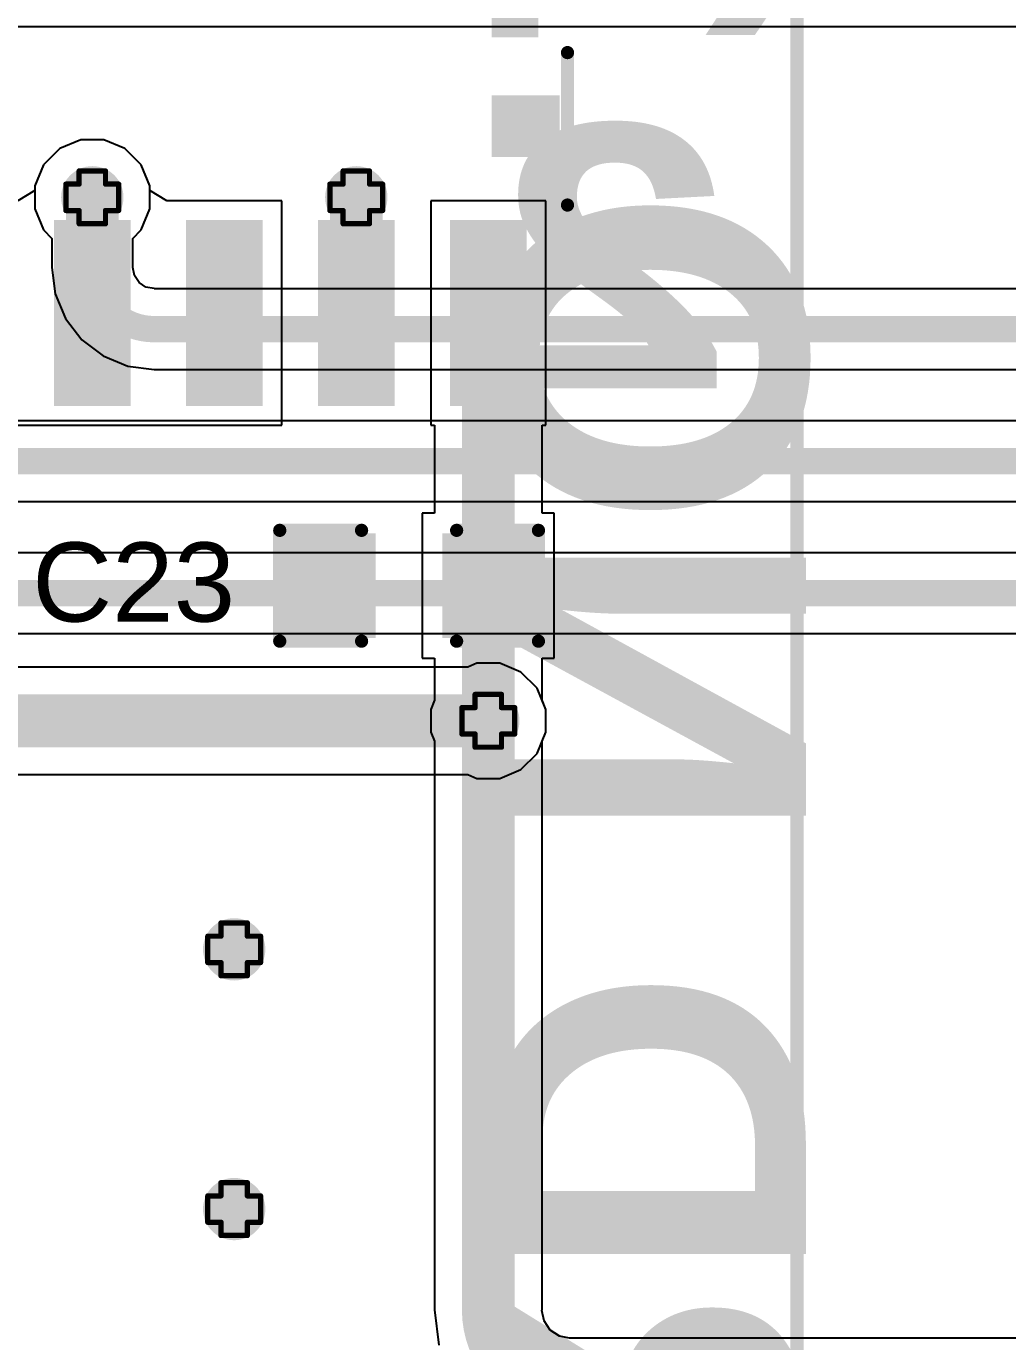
# Model space of a CAD drawing. Header units: inches. Extents: x -0.1 to 10.2, y 0 to 6.5.
# Drawn here: x 0.9449 to 1.3166, y 2.3316 to 2.8301 of the extents above; entities that cross this region are included whole.
import ezdxf

# ---------------------------------------------------------------- set-up
doc = ezdxf.new("R2010")
doc.units = ezdxf.units.IN
doc.header["$MEASUREMENT"] = 0
for name, color, linetype in [('Bottom Layer', 5, 'Continuous'), ('Bottom Overlay', 54, 'Continuous'), ('Drill Drawing', 1, 'Continuous'), ('Top Layer', 1, 'Continuous'), ('Top Overlay', 2, 'Continuous'), ('Top Paste', 8, 'Continuous'), ('Top Solder', 216, 'Continuous'), ('Via Holes', 16, 'Continuous')]:
    doc.layers.add(name, color=color, linetype=linetype)
doc.styles.add('Arial', font='', dxfattribs={"height": 0.2})
doc.styles.add('Arial Black_Bold', font='', dxfattribs={"height": 0.2})
doc.styles.add('Arial_Bold', font='', dxfattribs={"height": 0.2})
doc.styles.get('Arial').set_extended_font_data('Arial')
doc.styles.get('Arial Black_Bold').set_extended_font_data('Arial Black', bold=True)
doc.styles.get('Arial_Bold').set_extended_font_data('Arial', bold=True)

# ---------------------------------------------------------------- blocks, each defined once
blk = doc.blocks.new('SOIC_16_300____14')
at = {"layer": 'Top Layer'}
for points in [[(-0.22441, 0.18681), (-0.15945, 0.18681), (-0.15945, 0.16319), (-0.22441, 0.16319)], [(0.15945, 0.18681), (0.22441, 0.18681), (0.22441, 0.16319), (0.15945, 0.16319)], [(-0.22441, 0.13681), (-0.15945, 0.13681), (-0.15945, 0.11319), (-0.22441, 0.11319)], [(0.15945, 0.13681), (0.22441, 0.13681), (0.22441, 0.11319), (0.15945, 0.11319)], [(-0.22441, 0.08681), (-0.15945, 0.08681), (-0.15945, 0.06319), (-0.22441, 0.06319)], [(0.15945, 0.08681), (0.22441, 0.08681), (0.22441, 0.06319), (0.15945, 0.06319)], [(-0.22441, 0.03681), (-0.15945, 0.03681), (-0.15945, 0.01319), (-0.22441, 0.01319)], [(0.15945, 0.03681), (0.22441, 0.03681), (0.22441, 0.01319), (0.15945, 0.01319)], [(-0.22441, -0.01319), (-0.15945, -0.01319), (-0.15945, -0.03681), (-0.22441, -0.03681)], [(0.15945, -0.01319), (0.22441, -0.01319), (0.22441, -0.03681), (0.15945, -0.03681)], [(-0.22441, -0.06319), (-0.15945, -0.06319), (-0.15945, -0.08681), (-0.22441, -0.08681)], [(0.15945, -0.06319), (0.22441, -0.06319), (0.22441, -0.08681), (0.15945, -0.08681)], [(-0.22441, -0.11319), (-0.15945, -0.11319), (-0.15945, -0.13681), (-0.22441, -0.13681)], [(0.15945, -0.11319), (0.22441, -0.11319), (0.22441, -0.13681), (0.15945, -0.13681)], [(-0.22441, -0.16319), (-0.15945, -0.16319), (-0.15945, -0.18681), (-0.22441, -0.18681)], [(0.15945, -0.16319), (0.22441, -0.16319), (0.22441, -0.18681), (0.15945, -0.18681)]]:
    blk.add_hatch(color=1, dxfattribs=at).paths.add_polyline_path(points)
at = {"layer": 'Top Overlay'}
blk.add_hatch(color=2, dxfattribs=at).paths.add_polyline_path([(-0.156, 0.16201), (-0.142, 0.16201), (-0.142, 0.18801), (-0.156, 0.18801)])
at = {"layer": 'Top Paste'}
for points in [[(-0.22441, 0.18681), (-0.15945, 0.18681), (-0.15945, 0.16319), (-0.22441, 0.16319)], [(0.15945, 0.18681), (0.22441, 0.18681), (0.22441, 0.16319), (0.15945, 0.16319)], [(-0.22441, 0.13681), (-0.15945, 0.13681), (-0.15945, 0.11319), (-0.22441, 0.11319)], [(0.15945, 0.13681), (0.22441, 0.13681), (0.22441, 0.11319), (0.15945, 0.11319)], [(-0.22441, 0.08681), (-0.15945, 0.08681), (-0.15945, 0.06319), (-0.22441, 0.06319)], [(0.15945, 0.08681), (0.22441, 0.08681), (0.22441, 0.06319), (0.15945, 0.06319)], [(-0.22441, 0.03681), (-0.15945, 0.03681), (-0.15945, 0.01319), (-0.22441, 0.01319)], [(0.15945, 0.03681), (0.22441, 0.03681), (0.22441, 0.01319), (0.15945, 0.01319)], [(-0.22441, -0.01319), (-0.15945, -0.01319), (-0.15945, -0.03681), (-0.22441, -0.03681)], [(0.15945, -0.01319), (0.22441, -0.01319), (0.22441, -0.03681), (0.15945, -0.03681)], [(-0.22441, -0.06319), (-0.15945, -0.06319), (-0.15945, -0.08681), (-0.22441, -0.08681)], [(0.15945, -0.06319), (0.22441, -0.06319), (0.22441, -0.08681), (0.15945, -0.08681)], [(-0.22441, -0.11319), (-0.15945, -0.11319), (-0.15945, -0.13681), (-0.22441, -0.13681)], [(0.15945, -0.11319), (0.22441, -0.11319), (0.22441, -0.13681), (0.15945, -0.13681)], [(-0.22441, -0.16319), (-0.15945, -0.16319), (-0.15945, -0.18681), (-0.22441, -0.18681)], [(0.15945, -0.16319), (0.22441, -0.16319), (0.22441, -0.18681), (0.15945, -0.18681)]]:
    blk.add_hatch(color=8, dxfattribs=at).paths.add_polyline_path(points)
at = {"layer": 'Top Solder'}
for points in [[(-0.22717, 0.18957), (-0.15669, 0.18957), (-0.15669, 0.16043), (-0.22717, 0.16043)], [(0.15669, 0.18957), (0.22717, 0.18957), (0.22717, 0.16043), (0.15669, 0.16043)], [(-0.22717, 0.13957), (-0.15669, 0.13957), (-0.15669, 0.11043), (-0.22717, 0.11043)], [(0.15669, 0.13957), (0.22717, 0.13957), (0.22717, 0.11043), (0.15669, 0.11043)], [(-0.22717, 0.08957), (-0.15669, 0.08957), (-0.15669, 0.06043), (-0.22717, 0.06043)], [(0.15669, 0.08957), (0.22717, 0.08957), (0.22717, 0.06043), (0.15669, 0.06043)], [(-0.22717, 0.03957), (-0.15669, 0.03957), (-0.15669, 0.01043), (-0.22717, 0.01043)], [(0.15669, 0.03957), (0.22717, 0.03957), (0.22717, 0.01043), (0.15669, 0.01043)], [(-0.22717, -0.01043), (-0.15669, -0.01043), (-0.15669, -0.03957), (-0.22717, -0.03957)], [(0.15669, -0.01043), (0.22717, -0.01043), (0.22717, -0.03957), (0.15669, -0.03957)], [(-0.22717, -0.06043), (-0.15669, -0.06043), (-0.15669, -0.08957), (-0.22717, -0.08957)], [(0.15669, -0.06043), (0.22717, -0.06043), (0.22717, -0.08957), (0.15669, -0.08957)], [(-0.22717, -0.11043), (-0.15669, -0.11043), (-0.15669, -0.13957), (-0.22717, -0.13957)], [(0.15669, -0.11043), (0.22717, -0.11043), (0.22717, -0.13957), (0.15669, -0.13957)], [(-0.22717, -0.16043), (-0.15669, -0.16043), (-0.15669, -0.18957), (-0.22717, -0.18957)], [(0.15669, -0.16043), (0.22717, -0.16043), (0.22717, -0.18957), (0.15669, -0.18957)]]:
    blk.add_hatch(color=216, dxfattribs=at).paths.add_polyline_path(points)
at = {"layer": 'Top Overlay'}
for points in [[(-0.2363, 0.171, 0.00787, 0.00787, 0), (-0.2363, 0.181, 0.00787, 0.00787, 0)], [(-0.2313, 0.176, 0.00787, 0.00787, 0), (-0.2363, 0.181, 0.00787, 0.00787, 0)], [(-0.2363, 0.171, 0.00787, 0.00787, 0), (-0.2313, 0.176, 0.00787, 0.00787, 0)]]:
    blk.add_lwpolyline(points, format="xyseb", dxfattribs=at)
for points in [[(-0.23827, 0.181, 0.00394, 0.00394, 1), (-0.23433, 0.181, 0.00394, 0.00394, 1)], [(-0.23827, 0.181, 0.00394, 0.00394, 1), (-0.23433, 0.181, 0.00394, 0.00394, 1)], [(-0.23327, 0.176, 0.00394, 0.00394, 1), (-0.22933, 0.176, 0.00394, 0.00394, 1)], [(-0.23327, 0.176, 0.00394, 0.00394, 1), (-0.22933, 0.176, 0.00394, 0.00394, 1)], [(-0.23827, 0.171, 0.00394, 0.00394, 1), (-0.23433, 0.171, 0.00394, 0.00394, 1)], [(-0.23827, 0.171, 0.00394, 0.00394, 1), (-0.23433, 0.171, 0.00394, 0.00394, 1)]]:
    blk.add_lwpolyline(points, format="xyseb", close=True, dxfattribs=at)
blk = doc.blocks.new('X9555WV_2_12_6TV01_B_56')
at = {"layer": 'Bottom Overlay'}
blk.add_lwpolyline([(0.755, -0.188, 0.005, 0.005, 0), (-0.755, -0.188, 0.005, 0.005, 0)], format="xyseb", dxfattribs=at)
blk = doc.blocks.new('C___0603_77')
at = {"layer": 'Top Layer'}
for points in [[(-0.015, 0.0175), (-0.015, -0.0175), (-0.045, -0.0175), (-0.045, 0.0175)], [(0.045, 0.0175), (0.045, -0.0175), (0.015, -0.0175), (0.015, 0.0175)]]:
    blk.add_hatch(color=1, dxfattribs=at).paths.add_polyline_path(points)
at = {"layer": 'Top Paste'}
for points in [[(-0.015, 0.0175), (-0.015, -0.0175), (-0.045, -0.0175), (-0.045, 0.0175)], [(0.045, 0.0175), (0.045, -0.0175), (0.015, -0.0175), (0.015, 0.0175)]]:
    blk.add_hatch(color=8, dxfattribs=at).paths.add_polyline_path(points)
at = {"layer": 'Top Solder'}
for points in [[(-0.01264, 0.01986), (-0.01264, -0.01986), (-0.04736, -0.01986), (-0.04736, 0.01986)], [(0.04736, 0.01986), (0.04736, -0.01986), (0.01264, -0.01986), (0.01264, 0.01986)]]:
    blk.add_hatch(color=216, dxfattribs=at).paths.add_polyline_path(points)
at = {"layer": 'Top Overlay'}
for points in [[(-0.049, -0.021, 0.005, 0.005, 0), (-0.049, 0.021, 0.005, 0.005, 0)], [(-0.049, 0.021, 0.005, 0.005, 0), (-0.018, 0.021, 0.005, 0.005, 0)], [(0.018, 0.021, 0.005, 0.005, 0), (0.049, 0.021, 0.005, 0.005, 0)], [(0.049, -0.021, 0.005, 0.005, 0), (0.049, 0.021, 0.005, 0.005, 0)], [(-0.049, -0.021, 0.005, 0.005, 0), (-0.018, -0.021, 0.005, 0.005, 0)], [(0.018, -0.021, 0.005, 0.005, 0), (0.049, -0.021, 0.005, 0.005, 0)]]:
    blk.add_lwpolyline(points, format="xyseb", dxfattribs=at)
for points in [[(-0.05025, 0.021, 0.0025, 0.0025, 1), (-0.04775, 0.021, 0.0025, 0.0025, 1)], [(-0.05025, 0.021, 0.0025, 0.0025, 1), (-0.04775, 0.021, 0.0025, 0.0025, 1)], [(-0.01925, 0.021, 0.0025, 0.0025, 1), (-0.01675, 0.021, 0.0025, 0.0025, 1)], [(0.01675, 0.021, 0.0025, 0.0025, 1), (0.01925, 0.021, 0.0025, 0.0025, 1)], [(0.04775, 0.021, 0.0025, 0.0025, 1), (0.05025, 0.021, 0.0025, 0.0025, 1)], [(0.04775, 0.021, 0.0025, 0.0025, 1), (0.05025, 0.021, 0.0025, 0.0025, 1)], [(-0.05025, -0.021, 0.0025, 0.0025, 1), (-0.04775, -0.021, 0.0025, 0.0025, 1)], [(-0.05025, -0.021, 0.0025, 0.0025, 1), (-0.04775, -0.021, 0.0025, 0.0025, 1)], [(-0.01925, -0.021, 0.0025, 0.0025, 1), (-0.01675, -0.021, 0.0025, 0.0025, 1)], [(0.01675, -0.021, 0.0025, 0.0025, 1), (0.01925, -0.021, 0.0025, 0.0025, 1)], [(0.04775, -0.021, 0.0025, 0.0025, 1), (0.05025, -0.021, 0.0025, 0.0025, 1)], [(0.04775, -0.021, 0.0025, 0.0025, 1), (0.05025, -0.021, 0.0025, 0.0025, 1)]]:
    blk.add_lwpolyline(points, format="xyseb", close=True, dxfattribs=at)

msp = doc.modelspace()

# ---------------------------------------------------------------- hatches: boundary and pattern name
at = {"layer": 'Bottom Layer'}
h = msp.add_hatch(color=5, dxfattribs=at)
edge = h.paths.add_edge_path()
edge.add_arc((0.96988, 2.76532), 0.01181, 0, 360)
h = msp.add_hatch(color=5, dxfattribs=at)
edge = h.paths.add_edge_path()
edge.add_arc((1.06988, 2.76532), 0.01181, 0, 360)
h = msp.add_hatch(color=5, dxfattribs=at)
edge = h.paths.add_edge_path()
edge.add_arc((1.11988, 2.56693), 0.01181, 0, 360)
h = msp.add_hatch(color=5, dxfattribs=at)
edge = h.paths.add_edge_path()
edge.add_arc((1.02362, 2.48032), 0.01181, 0, 360)
h = msp.add_hatch(color=5, dxfattribs=at)
edge = h.paths.add_edge_path()
edge.add_arc((1.02362, 2.38189), 0.01181, 0, 360)
at = {"layer": 'Top Layer'}
h = msp.add_hatch(color=1, dxfattribs=at)
edge = h.paths.add_edge_path()
edge.add_arc((0.96988, 2.76532), 0.01181, 0, 360)
h = msp.add_hatch(color=1, dxfattribs=at)
edge = h.paths.add_edge_path()
edge.add_arc((1.06988, 2.76532), 0.01181, 0, 360)
h = msp.add_hatch(color=1, dxfattribs=at)
edge = h.paths.add_edge_path()
edge.add_arc((1.11988, 2.56693), 0.01181, 0, 360)
h = msp.add_hatch(color=1, dxfattribs=at)
edge = h.paths.add_edge_path()
edge.add_arc((1.02362, 2.48032), 0.01181, 0, 360)
h = msp.add_hatch(color=1, dxfattribs=at)
edge = h.paths.add_edge_path()
edge.add_arc((1.02362, 2.38189), 0.01181, 0, 360)
at = {"layer": 'Via Holes'}
h = msp.add_hatch(color=7, dxfattribs=at)
edge = h.paths.add_edge_path()
edge.add_arc((0.96988, 2.76532), 0.00591, 0, 360)
h = msp.add_hatch(color=7, dxfattribs=at)
edge = h.paths.add_edge_path()
edge.add_arc((1.06988, 2.76532), 0.00591, 0, 360)
h = msp.add_hatch(color=7, dxfattribs=at)
edge = h.paths.add_edge_path()
edge.add_arc((1.11988, 2.56693), 0.00591, 0, 360)
h = msp.add_hatch(color=7, dxfattribs=at)
edge = h.paths.add_edge_path()
edge.add_arc((1.02362, 2.48032), 0.00591, 0, 360)
h = msp.add_hatch(color=7, dxfattribs=at)
edge = h.paths.add_edge_path()
edge.add_arc((1.02362, 2.38189), 0.00591, 0, 360)

# ---------------------------------------------------------------- linework, layer by layer
at = {"layer": 'Bottom Layer'}
for p, q in [((0.01529, 2.83), (4.42345, 2.83)), ((0.96554, 2.78713), (0.95753, 2.78381)), ((0.97422, 2.78713), (0.96554, 2.78713)), ((0.98224, 2.78381), (0.97422, 2.78713)), ((0.95753, 2.78381), (0.95139, 2.77767)), ((0.98837, 2.77767), (0.98224, 2.78381)), ((0.95139, 2.77767), (0.94807, 2.76965)), ((0.99169, 2.76965), (0.98837, 2.77767)), ((0.94807, 2.76965), (0.94807, 2.76098)), ((0.99169, 2.76098), (0.99169, 2.76965)), ((0.94807, 2.76098), (0.95139, 2.75296)), ((0.98837, 2.75296), (0.99169, 2.76098)), ((0.95139, 2.75296), (0.95459, 2.74976)), ((0.98518, 2.74976), (0.98837, 2.75296)), ((0.95459, 2.74976), (0.95459, 2.73878)), ((0.98518, 2.73878), (0.98518, 2.74976)), ((0.95459, 2.73878), (0.95455, 2.73878)), ((0.95455, 2.73878), (0.95587, 2.72875)), ((0.98523, 2.73878), (0.98518, 2.73878)), ((0.98584, 2.73569), (0.98523, 2.73878)), ((0.98759, 2.73307), (0.98584, 2.73569)), ((0.99021, 2.73131), (0.98759, 2.73307)), ((0.95587, 2.72875), (0.95974, 2.7194)), ((0.99331, 2.7307), (0.99021, 2.73131)), ((0.99331, 2.73065), (0.99331, 2.7307)), ((1.33186, 2.73065), (0.99331, 2.73065)), ((0.95974, 2.7194), (0.9659, 2.71137)), ((0.9659, 2.71137), (0.97393, 2.70522)), ((0.97393, 2.70522), (0.98328, 2.70134)), ((0.98328, 2.70134), (0.99331, 2.70002)), ((0.99331, 2.70002), (0.99331, 2.70006)), ((0.99331, 2.70006), (1.33186, 2.70006)), ((1.33536, 2.68064), (0.89383, 2.68064)), ((0.89383, 2.65006), (1.33535, 2.65006)), ((1.33186, 2.63065), (0.93543, 2.63065)), ((0.93543, 2.60006), (1.33186, 2.60006)), ((1.11212, 2.58732), (0.9301, 2.58732)), ((1.11554, 2.58874), (1.11212, 2.58732)), ((1.12422, 2.58874), (1.11554, 2.58874)), ((1.13224, 2.58542), (1.12422, 2.58874)), ((1.13837, 2.57928), (1.13224, 2.58542)), ((1.14169, 2.57127), (1.13837, 2.57928)), ((1.14169, 2.56259), (1.14169, 2.57127)), ((1.13837, 2.55457), (1.14169, 2.56259)), ((1.13224, 2.54844), (1.13837, 2.55457)), ((1.12422, 2.54512), (1.13224, 2.54844)), ((0.77265, 2.54654), (1.11212, 2.54654)), ((1.11212, 2.54654), (1.11554, 2.54512)), ((1.11554, 2.54512), (1.12422, 2.54512))]:
    msp.add_line(p, q, dxfattribs=at)
for points in [[(0.96988, 2.73878, 0.01, 0.01, 0), (0.96988, 2.76532, 0.01, 0.01, 0)], [(0.99331, 2.71535, 0.01, 0.01, -0.414214), (0.96988, 2.73878, 0.01, 0.01, 0)], [(0.99331, 2.71535, 0.01, 0.01, 0), (1.3748, 2.71535, 0.01, 0.01, 0)], [(0.89383, 2.66535, 0.01, 0.01, 0), (1.41295, 2.66535, 0.01, 0.01, 0)], [(0.91988, 2.61535, 0.01, 0.01, 0), (1.3748, 2.61535, 0.01, 0.01, 0)], [(0.76488, 2.56693, 0.02, 0.02, 0), (1.11988, 2.56693, 0.02, 0.02, 0)]]:
    msp.add_lwpolyline(points, format="xyseb", dxfattribs=at)
for points in [[(0.96738, 2.76532, 0.005, 0.005, 1), (0.97238, 2.76532, 0.005, 0.005, 1)], [(0.96738, 2.73878, 0.005, 0.005, 1), (0.97238, 2.73878, 0.005, 0.005, 1)], [(0.96738, 2.73878, 0.005, 0.005, 1), (0.97238, 2.73878, 0.005, 0.005, 1)], [(0.99081, 2.71535, 0.005, 0.005, 1), (0.99581, 2.71535, 0.005, 0.005, 1)], [(0.99081, 2.71535, 0.005, 0.005, 1), (0.99581, 2.71535, 0.005, 0.005, 1)], [(1.11488, 2.56693, 0.01, 0.01, 1), (1.12488, 2.56693, 0.01, 0.01, 1)]]:
    msp.add_lwpolyline(points, format="xyseb", close=True, dxfattribs=at)
at = {"layer": 'Drill Drawing'}
for points in [[(0.96488, 2.77032, 0.002, 0.002, 0), (0.96488, 2.77531, 0.002, 0.002, 0)], [(0.96488, 2.77531, 0.002, 0.002, 0), (0.97488, 2.77531, 0.002, 0.002, 0)], [(0.97488, 2.77032, 0.002, 0.002, 0), (0.97488, 2.77531, 0.002, 0.002, 0)], [(1.06488, 2.77032, 0.002, 0.002, 0), (1.06488, 2.77531, 0.002, 0.002, 0)], [(1.06488, 2.77531, 0.002, 0.002, 0), (1.07488, 2.77531, 0.002, 0.002, 0)], [(1.07488, 2.77032, 0.002, 0.002, 0), (1.07488, 2.77531, 0.002, 0.002, 0)], [(0.95988, 2.76031, 0.002, 0.002, 0), (0.95988, 2.77032, 0.002, 0.002, 0)], [(0.95988, 2.77032, 0.002, 0.002, 0), (0.96488, 2.77032, 0.002, 0.002, 0)], [(0.97488, 2.77032, 0.002, 0.002, 0), (0.97988, 2.77032, 0.002, 0.002, 0)], [(0.97988, 2.76031, 0.002, 0.002, 0), (0.97988, 2.77032, 0.002, 0.002, 0)], [(1.05988, 2.76031, 0.002, 0.002, 0), (1.05988, 2.77032, 0.002, 0.002, 0)], [(1.05988, 2.77032, 0.002, 0.002, 0), (1.06488, 2.77032, 0.002, 0.002, 0)], [(1.07488, 2.77032, 0.002, 0.002, 0), (1.07988, 2.77032, 0.002, 0.002, 0)], [(1.07988, 2.76031, 0.002, 0.002, 0), (1.07988, 2.77032, 0.002, 0.002, 0)], [(0.95988, 2.76031, 0.002, 0.002, 0), (0.96488, 2.76031, 0.002, 0.002, 0)], [(0.96488, 2.75531, 0.002, 0.002, 0), (0.96488, 2.76031, 0.002, 0.002, 0)], [(0.97488, 2.76031, 0.002, 0.002, 0), (0.97988, 2.76031, 0.002, 0.002, 0)], [(0.97488, 2.75531, 0.002, 0.002, 0), (0.97488, 2.76031, 0.002, 0.002, 0)], [(1.05988, 2.76031, 0.002, 0.002, 0), (1.06488, 2.76031, 0.002, 0.002, 0)], [(1.06488, 2.75531, 0.002, 0.002, 0), (1.06488, 2.76031, 0.002, 0.002, 0)], [(1.07488, 2.76031, 0.002, 0.002, 0), (1.07988, 2.76031, 0.002, 0.002, 0)], [(1.07488, 2.75531, 0.002, 0.002, 0), (1.07488, 2.76031, 0.002, 0.002, 0)], [(0.96488, 2.75531, 0.002, 0.002, 0), (0.97488, 2.75531, 0.002, 0.002, 0)], [(1.06488, 2.75531, 0.002, 0.002, 0), (1.07488, 2.75531, 0.002, 0.002, 0)], [(1.11488, 2.57193, 0.002, 0.002, 0), (1.11488, 2.57693, 0.002, 0.002, 0)], [(1.11488, 2.57693, 0.002, 0.002, 0), (1.12488, 2.57693, 0.002, 0.002, 0)], [(1.12488, 2.57193, 0.002, 0.002, 0), (1.12488, 2.57693, 0.002, 0.002, 0)], [(1.10988, 2.56193, 0.002, 0.002, 0), (1.10988, 2.57193, 0.002, 0.002, 0)], [(1.10988, 2.57193, 0.002, 0.002, 0), (1.11488, 2.57193, 0.002, 0.002, 0)], [(1.12488, 2.57193, 0.002, 0.002, 0), (1.12988, 2.57193, 0.002, 0.002, 0)], [(1.12988, 2.56193, 0.002, 0.002, 0), (1.12988, 2.57193, 0.002, 0.002, 0)], [(1.10988, 2.56193, 0.002, 0.002, 0), (1.11488, 2.56193, 0.002, 0.002, 0)], [(1.11488, 2.55693, 0.002, 0.002, 0), (1.11488, 2.56193, 0.002, 0.002, 0)], [(1.12488, 2.56193, 0.002, 0.002, 0), (1.12988, 2.56193, 0.002, 0.002, 0)], [(1.12488, 2.55693, 0.002, 0.002, 0), (1.12488, 2.56193, 0.002, 0.002, 0)], [(1.11488, 2.55693, 0.002, 0.002, 0), (1.12488, 2.55693, 0.002, 0.002, 0)], [(1.01862, 2.48531, 0.002, 0.002, 0), (1.01862, 2.49031, 0.002, 0.002, 0)], [(1.01862, 2.49031, 0.002, 0.002, 0), (1.02862, 2.49031, 0.002, 0.002, 0)], [(1.02862, 2.48531, 0.002, 0.002, 0), (1.02862, 2.49031, 0.002, 0.002, 0)], [(1.01362, 2.47532, 0.002, 0.002, 0), (1.01362, 2.48531, 0.002, 0.002, 0)], [(1.01362, 2.48531, 0.002, 0.002, 0), (1.01862, 2.48531, 0.002, 0.002, 0)], [(1.02862, 2.48531, 0.002, 0.002, 0), (1.03362, 2.48531, 0.002, 0.002, 0)], [(1.03362, 2.47532, 0.002, 0.002, 0), (1.03362, 2.48531, 0.002, 0.002, 0)], [(1.01362, 2.47532, 0.002, 0.002, 0), (1.01862, 2.47532, 0.002, 0.002, 0)], [(1.01862, 2.47031, 0.002, 0.002, 0), (1.01862, 2.47532, 0.002, 0.002, 0)], [(1.02862, 2.47532, 0.002, 0.002, 0), (1.03362, 2.47532, 0.002, 0.002, 0)], [(1.02862, 2.47031, 0.002, 0.002, 0), (1.02862, 2.47532, 0.002, 0.002, 0)], [(1.01862, 2.47031, 0.002, 0.002, 0), (1.02862, 2.47031, 0.002, 0.002, 0)], [(1.01862, 2.38689, 0.002, 0.002, 0), (1.01862, 2.39189, 0.002, 0.002, 0)], [(1.01862, 2.39189, 0.002, 0.002, 0), (1.02862, 2.39189, 0.002, 0.002, 0)], [(1.02862, 2.38689, 0.002, 0.002, 0), (1.02862, 2.39189, 0.002, 0.002, 0)], [(1.01362, 2.37689, 0.002, 0.002, 0), (1.01362, 2.38689, 0.002, 0.002, 0)], [(1.01362, 2.38689, 0.002, 0.002, 0), (1.01862, 2.38689, 0.002, 0.002, 0)], [(1.02862, 2.38689, 0.002, 0.002, 0), (1.03362, 2.38689, 0.002, 0.002, 0)], [(1.03362, 2.37689, 0.002, 0.002, 0), (1.03362, 2.38689, 0.002, 0.002, 0)], [(1.01362, 2.37689, 0.002, 0.002, 0), (1.01862, 2.37689, 0.002, 0.002, 0)], [(1.01862, 2.37189, 0.002, 0.002, 0), (1.01862, 2.37689, 0.002, 0.002, 0)], [(1.02862, 2.37689, 0.002, 0.002, 0), (1.03362, 2.37689, 0.002, 0.002, 0)], [(1.02862, 2.37189, 0.002, 0.002, 0), (1.02862, 2.37689, 0.002, 0.002, 0)], [(1.01862, 2.37189, 0.002, 0.002, 0), (1.02862, 2.37189, 0.002, 0.002, 0)]]:
    msp.add_lwpolyline(points, format="xyseb", dxfattribs=at)
for points in [[(0.96438, 2.77531, 0.001, 0.001, 1), (0.96538, 2.77531, 0.001, 0.001, 1)], [(0.96438, 2.77531, 0.001, 0.001, 1), (0.96538, 2.77531, 0.001, 0.001, 1)], [(0.97438, 2.77531, 0.001, 0.001, 1), (0.97538, 2.77531, 0.001, 0.001, 1)], [(0.97438, 2.77531, 0.001, 0.001, 1), (0.97538, 2.77531, 0.001, 0.001, 1)], [(1.06438, 2.77531, 0.001, 0.001, 1), (1.06538, 2.77531, 0.001, 0.001, 1)], [(1.06438, 2.77531, 0.001, 0.001, 1), (1.06538, 2.77531, 0.001, 0.001, 1)], [(1.07438, 2.77531, 0.001, 0.001, 1), (1.07538, 2.77531, 0.001, 0.001, 1)], [(1.07438, 2.77531, 0.001, 0.001, 1), (1.07538, 2.77531, 0.001, 0.001, 1)], [(0.95938, 2.77032, 0.001, 0.001, 1), (0.96038, 2.77032, 0.001, 0.001, 1)], [(0.95938, 2.77032, 0.001, 0.001, 1), (0.96038, 2.77032, 0.001, 0.001, 1)], [(0.96438, 2.77032, 0.001, 0.001, 1), (0.96538, 2.77032, 0.001, 0.001, 1)], [(0.96438, 2.77032, 0.001, 0.001, 1), (0.96538, 2.77032, 0.001, 0.001, 1)], [(0.97438, 2.77032, 0.001, 0.001, 1), (0.97538, 2.77032, 0.001, 0.001, 1)], [(0.97438, 2.77032, 0.001, 0.001, 1), (0.97538, 2.77032, 0.001, 0.001, 1)], [(0.97938, 2.77032, 0.001, 0.001, 1), (0.98038, 2.77032, 0.001, 0.001, 1)], [(0.97938, 2.77032, 0.001, 0.001, 1), (0.98038, 2.77032, 0.001, 0.001, 1)], [(1.05938, 2.77032, 0.001, 0.001, 1), (1.06038, 2.77032, 0.001, 0.001, 1)], [(1.05938, 2.77032, 0.001, 0.001, 1), (1.06038, 2.77032, 0.001, 0.001, 1)], [(1.06438, 2.77032, 0.001, 0.001, 1), (1.06538, 2.77032, 0.001, 0.001, 1)], [(1.06438, 2.77032, 0.001, 0.001, 1), (1.06538, 2.77032, 0.001, 0.001, 1)], [(1.07438, 2.77032, 0.001, 0.001, 1), (1.07538, 2.77032, 0.001, 0.001, 1)], [(1.07438, 2.77032, 0.001, 0.001, 1), (1.07538, 2.77032, 0.001, 0.001, 1)], [(1.07938, 2.77032, 0.001, 0.001, 1), (1.08038, 2.77032, 0.001, 0.001, 1)], [(1.07938, 2.77032, 0.001, 0.001, 1), (1.08038, 2.77032, 0.001, 0.001, 1)], [(0.95938, 2.76031, 0.001, 0.001, 1), (0.96038, 2.76031, 0.001, 0.001, 1)], [(0.95938, 2.76031, 0.001, 0.001, 1), (0.96038, 2.76031, 0.001, 0.001, 1)], [(0.96438, 2.76031, 0.001, 0.001, 1), (0.96538, 2.76031, 0.001, 0.001, 1)], [(0.96438, 2.76031, 0.001, 0.001, 1), (0.96538, 2.76031, 0.001, 0.001, 1)], [(0.97438, 2.76031, 0.001, 0.001, 1), (0.97538, 2.76031, 0.001, 0.001, 1)], [(0.97438, 2.76031, 0.001, 0.001, 1), (0.97538, 2.76031, 0.001, 0.001, 1)], [(0.97938, 2.76031, 0.001, 0.001, 1), (0.98038, 2.76031, 0.001, 0.001, 1)], [(0.97938, 2.76031, 0.001, 0.001, 1), (0.98038, 2.76031, 0.001, 0.001, 1)], [(1.05938, 2.76031, 0.001, 0.001, 1), (1.06038, 2.76031, 0.001, 0.001, 1)], [(1.05938, 2.76031, 0.001, 0.001, 1), (1.06038, 2.76031, 0.001, 0.001, 1)], [(1.06438, 2.76031, 0.001, 0.001, 1), (1.06538, 2.76031, 0.001, 0.001, 1)], [(1.06438, 2.76031, 0.001, 0.001, 1), (1.06538, 2.76031, 0.001, 0.001, 1)], [(1.07438, 2.76031, 0.001, 0.001, 1), (1.07538, 2.76031, 0.001, 0.001, 1)], [(1.07438, 2.76031, 0.001, 0.001, 1), (1.07538, 2.76031, 0.001, 0.001, 1)], [(1.07938, 2.76031, 0.001, 0.001, 1), (1.08038, 2.76031, 0.001, 0.001, 1)], [(1.07938, 2.76031, 0.001, 0.001, 1), (1.08038, 2.76031, 0.001, 0.001, 1)], [(0.96438, 2.75531, 0.001, 0.001, 1), (0.96538, 2.75531, 0.001, 0.001, 1)], [(0.96438, 2.75531, 0.001, 0.001, 1), (0.96538, 2.75531, 0.001, 0.001, 1)], [(0.97438, 2.75531, 0.001, 0.001, 1), (0.97538, 2.75531, 0.001, 0.001, 1)], [(0.97438, 2.75531, 0.001, 0.001, 1), (0.97538, 2.75531, 0.001, 0.001, 1)], [(1.06438, 2.75531, 0.001, 0.001, 1), (1.06538, 2.75531, 0.001, 0.001, 1)], [(1.06438, 2.75531, 0.001, 0.001, 1), (1.06538, 2.75531, 0.001, 0.001, 1)], [(1.07438, 2.75531, 0.001, 0.001, 1), (1.07538, 2.75531, 0.001, 0.001, 1)], [(1.07438, 2.75531, 0.001, 0.001, 1), (1.07538, 2.75531, 0.001, 0.001, 1)], [(1.11438, 2.57693, 0.001, 0.001, 1), (1.11538, 2.57693, 0.001, 0.001, 1)], [(1.11438, 2.57693, 0.001, 0.001, 1), (1.11538, 2.57693, 0.001, 0.001, 1)], [(1.12438, 2.57693, 0.001, 0.001, 1), (1.12538, 2.57693, 0.001, 0.001, 1)], [(1.12438, 2.57693, 0.001, 0.001, 1), (1.12538, 2.57693, 0.001, 0.001, 1)], [(1.10938, 2.57193, 0.001, 0.001, 1), (1.11038, 2.57193, 0.001, 0.001, 1)], [(1.10938, 2.57193, 0.001, 0.001, 1), (1.11038, 2.57193, 0.001, 0.001, 1)], [(1.11438, 2.57193, 0.001, 0.001, 1), (1.11538, 2.57193, 0.001, 0.001, 1)], [(1.11438, 2.57193, 0.001, 0.001, 1), (1.11538, 2.57193, 0.001, 0.001, 1)], [(1.12438, 2.57193, 0.001, 0.001, 1), (1.12538, 2.57193, 0.001, 0.001, 1)], [(1.12438, 2.57193, 0.001, 0.001, 1), (1.12538, 2.57193, 0.001, 0.001, 1)], [(1.12938, 2.57193, 0.001, 0.001, 1), (1.13038, 2.57193, 0.001, 0.001, 1)], [(1.12938, 2.57193, 0.001, 0.001, 1), (1.13038, 2.57193, 0.001, 0.001, 1)], [(1.10938, 2.56193, 0.001, 0.001, 1), (1.11038, 2.56193, 0.001, 0.001, 1)], [(1.10938, 2.56193, 0.001, 0.001, 1), (1.11038, 2.56193, 0.001, 0.001, 1)], [(1.11438, 2.56193, 0.001, 0.001, 1), (1.11538, 2.56193, 0.001, 0.001, 1)], [(1.11438, 2.56193, 0.001, 0.001, 1), (1.11538, 2.56193, 0.001, 0.001, 1)], [(1.12438, 2.56193, 0.001, 0.001, 1), (1.12538, 2.56193, 0.001, 0.001, 1)], [(1.12438, 2.56193, 0.001, 0.001, 1), (1.12538, 2.56193, 0.001, 0.001, 1)], [(1.12938, 2.56193, 0.001, 0.001, 1), (1.13038, 2.56193, 0.001, 0.001, 1)], [(1.12938, 2.56193, 0.001, 0.001, 1), (1.13038, 2.56193, 0.001, 0.001, 1)], [(1.11438, 2.55693, 0.001, 0.001, 1), (1.11538, 2.55693, 0.001, 0.001, 1)], [(1.11438, 2.55693, 0.001, 0.001, 1), (1.11538, 2.55693, 0.001, 0.001, 1)], [(1.12438, 2.55693, 0.001, 0.001, 1), (1.12538, 2.55693, 0.001, 0.001, 1)], [(1.12438, 2.55693, 0.001, 0.001, 1), (1.12538, 2.55693, 0.001, 0.001, 1)], [(1.01812, 2.49031, 0.001, 0.001, 1), (1.01912, 2.49031, 0.001, 0.001, 1)], [(1.01812, 2.49031, 0.001, 0.001, 1), (1.01912, 2.49031, 0.001, 0.001, 1)], [(1.02812, 2.49031, 0.001, 0.001, 1), (1.02912, 2.49031, 0.001, 0.001, 1)], [(1.02812, 2.49031, 0.001, 0.001, 1), (1.02912, 2.49031, 0.001, 0.001, 1)], [(1.01312, 2.48531, 0.001, 0.001, 1), (1.01412, 2.48531, 0.001, 0.001, 1)], [(1.01312, 2.48531, 0.001, 0.001, 1), (1.01412, 2.48531, 0.001, 0.001, 1)], [(1.01812, 2.48531, 0.001, 0.001, 1), (1.01912, 2.48531, 0.001, 0.001, 1)], [(1.01812, 2.48531, 0.001, 0.001, 1), (1.01912, 2.48531, 0.001, 0.001, 1)], [(1.02812, 2.48531, 0.001, 0.001, 1), (1.02912, 2.48531, 0.001, 0.001, 1)], [(1.02812, 2.48531, 0.001, 0.001, 1), (1.02912, 2.48531, 0.001, 0.001, 1)], [(1.03312, 2.48531, 0.001, 0.001, 1), (1.03412, 2.48531, 0.001, 0.001, 1)], [(1.03312, 2.48531, 0.001, 0.001, 1), (1.03412, 2.48531, 0.001, 0.001, 1)], [(1.01312, 2.47532, 0.001, 0.001, 1), (1.01412, 2.47532, 0.001, 0.001, 1)], [(1.01312, 2.47532, 0.001, 0.001, 1), (1.01412, 2.47532, 0.001, 0.001, 1)], [(1.01812, 2.47532, 0.001, 0.001, 1), (1.01912, 2.47532, 0.001, 0.001, 1)], [(1.01812, 2.47532, 0.001, 0.001, 1), (1.01912, 2.47532, 0.001, 0.001, 1)], [(1.02812, 2.47532, 0.001, 0.001, 1), (1.02912, 2.47532, 0.001, 0.001, 1)], [(1.02812, 2.47532, 0.001, 0.001, 1), (1.02912, 2.47532, 0.001, 0.001, 1)], [(1.03312, 2.47532, 0.001, 0.001, 1), (1.03412, 2.47532, 0.001, 0.001, 1)], [(1.03312, 2.47532, 0.001, 0.001, 1), (1.03412, 2.47532, 0.001, 0.001, 1)], [(1.01812, 2.47031, 0.001, 0.001, 1), (1.01912, 2.47031, 0.001, 0.001, 1)], [(1.01812, 2.47031, 0.001, 0.001, 1), (1.01912, 2.47031, 0.001, 0.001, 1)], [(1.02812, 2.47031, 0.001, 0.001, 1), (1.02912, 2.47031, 0.001, 0.001, 1)], [(1.02812, 2.47031, 0.001, 0.001, 1), (1.02912, 2.47031, 0.001, 0.001, 1)], [(1.01812, 2.39189, 0.001, 0.001, 1), (1.01912, 2.39189, 0.001, 0.001, 1)], [(1.01812, 2.39189, 0.001, 0.001, 1), (1.01912, 2.39189, 0.001, 0.001, 1)], [(1.02812, 2.39189, 0.001, 0.001, 1), (1.02912, 2.39189, 0.001, 0.001, 1)], [(1.02812, 2.39189, 0.001, 0.001, 1), (1.02912, 2.39189, 0.001, 0.001, 1)], [(1.01312, 2.38689, 0.001, 0.001, 1), (1.01412, 2.38689, 0.001, 0.001, 1)], [(1.01312, 2.38689, 0.001, 0.001, 1), (1.01412, 2.38689, 0.001, 0.001, 1)], [(1.01812, 2.38689, 0.001, 0.001, 1), (1.01912, 2.38689, 0.001, 0.001, 1)], [(1.01812, 2.38689, 0.001, 0.001, 1), (1.01912, 2.38689, 0.001, 0.001, 1)], [(1.02812, 2.38689, 0.001, 0.001, 1), (1.02912, 2.38689, 0.001, 0.001, 1)], [(1.02812, 2.38689, 0.001, 0.001, 1), (1.02912, 2.38689, 0.001, 0.001, 1)], [(1.03312, 2.38689, 0.001, 0.001, 1), (1.03412, 2.38689, 0.001, 0.001, 1)], [(1.03312, 2.38689, 0.001, 0.001, 1), (1.03412, 2.38689, 0.001, 0.001, 1)], [(1.01312, 2.37689, 0.001, 0.001, 1), (1.01412, 2.37689, 0.001, 0.001, 1)], [(1.01312, 2.37689, 0.001, 0.001, 1), (1.01412, 2.37689, 0.001, 0.001, 1)], [(1.01812, 2.37689, 0.001, 0.001, 1), (1.01912, 2.37689, 0.001, 0.001, 1)], [(1.01812, 2.37689, 0.001, 0.001, 1), (1.01912, 2.37689, 0.001, 0.001, 1)], [(1.02812, 2.37689, 0.001, 0.001, 1), (1.02912, 2.37689, 0.001, 0.001, 1)], [(1.02812, 2.37689, 0.001, 0.001, 1), (1.02912, 2.37689, 0.001, 0.001, 1)], [(1.03312, 2.37689, 0.001, 0.001, 1), (1.03412, 2.37689, 0.001, 0.001, 1)], [(1.03312, 2.37689, 0.001, 0.001, 1), (1.03412, 2.37689, 0.001, 0.001, 1)], [(1.01812, 2.37189, 0.001, 0.001, 1), (1.01912, 2.37189, 0.001, 0.001, 1)], [(1.01812, 2.37189, 0.001, 0.001, 1), (1.01912, 2.37189, 0.001, 0.001, 1)], [(1.02812, 2.37189, 0.001, 0.001, 1), (1.02912, 2.37189, 0.001, 0.001, 1)], [(1.02812, 2.37189, 0.001, 0.001, 1), (1.02912, 2.37189, 0.001, 0.001, 1)]]:
    msp.add_lwpolyline(points, format="xyseb", close=True, dxfattribs=at)
at = {"layer": 'Top Layer'}
for p, q in [((0.255, 2.83), (4.42532, 2.83)), ((0.96554, 2.78713), (0.95753, 2.78381)), ((0.97422, 2.78713), (0.96554, 2.78713)), ((0.98224, 2.78381), (0.97422, 2.78713)), ((0.95753, 2.78381), (0.95139, 2.77767)), ((0.98837, 2.77767), (0.98224, 2.78381)), ((0.95139, 2.77767), (0.94807, 2.76965)), ((0.99169, 2.76965), (0.98837, 2.77767)), ((0.94807, 2.76785), (0.94169, 2.76394)), ((0.94807, 2.76965), (0.94807, 2.76785)), ((0.99169, 2.76785), (0.99169, 2.76965)), ((0.99807, 2.76394), (0.99169, 2.76785)), ((0.99969, 2.76394), (0.99807, 2.76394)), ((1.04169, 2.76394), (0.99969, 2.76394)), ((1.04169, 2.67898), (1.04169, 2.76394)), ((1.14169, 2.76394), (1.09807, 2.76394)), ((1.09807, 2.76394), (1.09807, 2.67898)), ((1.14169, 2.67898), (1.14169, 2.76394)), ((0.94169, 2.67898), (0.94807, 2.67898)), ((0.94807, 2.67898), (0.94969, 2.67898)), ((0.94969, 2.67898), (0.99007, 2.67898)), ((0.99007, 2.67898), (0.99169, 2.67898)), ((0.99169, 2.67898), (0.99807, 2.67898)), ((0.99807, 2.67898), (0.99969, 2.67898)), ((0.99969, 2.67898), (1.04169, 2.67898)), ((1.09807, 2.67898), (1.09949, 2.67898)), ((1.09949, 2.67898), (1.09949, 2.64561)), ((1.14027, 2.64561), (1.14027, 2.67898)), ((1.14027, 2.67898), (1.14169, 2.67898)), ((1.09949, 2.64561), (1.09488, 2.64561)), ((1.09488, 2.64561), (1.09488, 2.59061)), ((1.14488, 2.64561), (1.14027, 2.64561)), ((1.14488, 2.59061), (1.14488, 2.64561)), ((1.09488, 2.59061), (1.09949, 2.59061)), ((1.09949, 2.59061), (1.09949, 2.57469)), ((1.14027, 2.57469), (1.14027, 2.59061)), ((1.14027, 2.59061), (1.14488, 2.59061)), ((1.09949, 2.57469), (1.09807, 2.57127)), ((1.14169, 2.57127), (1.14027, 2.57469)), ((1.09807, 2.57127), (1.09807, 2.56259)), ((1.14169, 2.56259), (1.14169, 2.57127)), ((1.09807, 2.56259), (1.09949, 2.55916)), ((1.14027, 2.55916), (1.14169, 2.56259)), ((1.09949, 2.55916), (1.09949, 2.34365)), ((1.14027, 2.34365), (1.14027, 2.55916)), ((1.09949, 2.34365), (1.09944, 2.34365)), ((1.09944, 2.34365), (1.1012, 2.33032)), ((1.14022, 2.3434), (1.14027, 2.34365)), ((1.14099, 2.33953), (1.14022, 2.3434)), ((1.14333, 2.33604), (1.14099, 2.33953)), ((1.14682, 2.33371), (1.14333, 2.33604)), ((1.15069, 2.33294), (1.14682, 2.33371)), ((1.15093, 2.33299), (1.15069, 2.33294)), ((1.33252, 2.33299), (1.15093, 2.33299))]:
    msp.add_line(p, q, dxfattribs=at)
for points in [[(0.96988, 2.72539, 0.02, 0.02, 0), (0.96988, 2.76532, 0.02, 0.02, 0)], [(1.06988, 2.72539, 0.02, 0.02, 0), (1.06988, 2.76532, 0.02, 0.02, 0)], [(1.11988, 2.62311, 0.02, 0.02, 0), (1.11988, 2.72146, 0.02, 0.02, 0)], [(1.11988, 2.61535, 0.02, 0.02, 0), (1.11988, 2.61811, 0.02, 0.02, 0)], [(1.11988, 2.56693, 0.02, 0.02, 0), (1.11988, 2.61535, 0.02, 0.02, 0)], [(1.11988, 2.34365, 0.02, 0.02, 0), (1.11988, 2.56693, 0.02, 0.02, 0)], [(1.15093, 2.3126, 0.02, 0.02, -0.414214), (1.11988, 2.34365, 0.02, 0.02, 0)]]:
    msp.add_lwpolyline(points, format="xyseb", dxfattribs=at)
for points in [[(0.96488, 2.76532, 0.01, 0.01, 1), (0.97488, 2.76532, 0.01, 0.01, 1)], [(1.06488, 2.76532, 0.01, 0.01, 1), (1.07488, 2.76532, 0.01, 0.01, 1)], [(0.96488, 2.72539, 0.01, 0.01, 1), (0.97488, 2.72539, 0.01, 0.01, 1)], [(1.06488, 2.72539, 0.01, 0.01, 1), (1.07488, 2.72539, 0.01, 0.01, 1)], [(1.11488, 2.72146, 0.01, 0.01, 1), (1.12488, 2.72146, 0.01, 0.01, 1)], [(1.11488, 2.62311, 0.01, 0.01, 1), (1.12488, 2.62311, 0.01, 0.01, 1)], [(1.11488, 2.61811, 0.01, 0.01, 1), (1.12488, 2.61811, 0.01, 0.01, 1)], [(1.11488, 2.61535, 0.01, 0.01, 1), (1.12488, 2.61535, 0.01, 0.01, 1)], [(1.11488, 2.61535, 0.01, 0.01, 1), (1.12488, 2.61535, 0.01, 0.01, 1)], [(1.11488, 2.56693, 0.01, 0.01, 1), (1.12488, 2.56693, 0.01, 0.01, 1)], [(1.11488, 2.56693, 0.01, 0.01, 1), (1.12488, 2.56693, 0.01, 0.01, 1)], [(1.11488, 2.34365, 0.01, 0.01, 1), (1.12488, 2.34365, 0.01, 0.01, 1)], [(1.11488, 2.34365, 0.01, 0.01, 1), (1.12488, 2.34365, 0.01, 0.01, 1)]]:
    msp.add_lwpolyline(points, format="xyseb", close=True, dxfattribs=at)
at = {"layer": 'Top Overlay'}
msp.add_lwpolyline([(1.14988, 2.76239, 0.005, 0.005, 0), (1.14988, 2.82016, 0.005, 0.005, 0)], format="xyseb", dxfattribs=at)
for points in [[(1.14863, 2.82016, 0.0025, 0.0025, 1), (1.15113, 2.82016, 0.0025, 0.0025, 1)], [(1.14863, 2.76239, 0.0025, 0.0025, 1), (1.15113, 2.76239, 0.0025, 0.0025, 1)]]:
    msp.add_lwpolyline(points, format="xyseb", close=True, dxfattribs=at)

# ---------------------------------------------------------------- block references
at = {"rotation": 270}
for name, p in [('SOIC_16_300____14', (0.94488, 2.91339)), ('X9555WV_2_12_6TV01_B_56', (1.4248, 2.16535))]:
    msp.add_blockref(name, p, dxfattribs=at)
msp.add_blockref('C___0603_77', (1.08988, 2.61811))

# ---------------------------------------------------------------- texts
at = {"layer": 'Bottom Overlay', "style": 'Arial_Bold', "text_generation_flag": 2}
msp.add_text('CIM - BOARD NO.1', height=0.119, rotation=270, dxfattribs=at).set_placement((1.12119, 1.41188))
at = {"layer": 'Bottom Overlay', "style": 'Arial Black_Bold', "text_generation_flag": 2}
msp.add_text('2', height=0.1, dxfattribs=at).set_placement((1.21198, 2.69287))
at = {"layer": 'Top Overlay', "style": 'Arial'}
msp.add_text('C23', height=0.03, dxfattribs=at).set_placement((0.94711, 2.60453))

doc.saveas('drawing.dxf')
